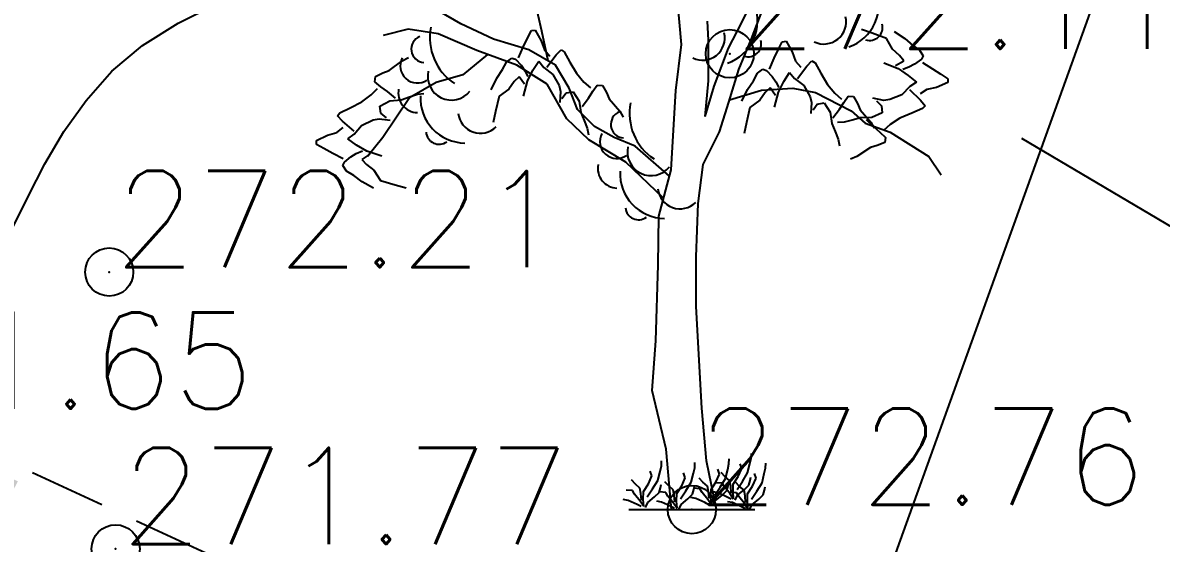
# Model space of a CAD drawing. Header units: millimetres. Extents: x 524954 to 526204, y 9523489 to 9524010.
# Drawn here: x 525414.21 to 525426.04, y 9523718.24 to 9523723.65 of the extents above; entities that cross this region are included whole.
import ezdxf

# ---------------------------------------------------------------- set-up
doc = ezdxf.new("R2010")
doc.units = ezdxf.units.MM
doc.header["$PDMODE"] = 32
doc.header["$PDSIZE"] = 0.5
doc.linetypes.add('ACAD_ISO12W100', pattern=[21, 12, -3, 0, -3, 0, -3])
doc.linetypes.add('CACHE2', pattern=[4.7625, 3.175, -1.5875])
for name, color, linetype in [('Arbre', 34, 'ACAD_ISO12W100'), ('Bord Fleuve', 4, 'ACAD_ISO12W100'), ('Caniveau', 5, 'CACHE2'), ('CN_02_00', 4, 'Continuous'), ("Route - Bretelle d'entrée - Textes - Arcs", 5, 'Continuous'), ('Route - Bretelle de sortie - Construction', 7, 'Continuous'), ('Talus', 2, 'Continuous'), ('TopoAlt', 3, 'Continuous'), ('TOPOJIS', 7, 'Continuous')]:
    doc.layers.add(name, color=color, linetype=linetype)
doc.styles.add('Cotation', font='arial.ttf')
doc.styles.add('Simplex 1.0', font='Simplex.shx', dxfattribs={"width": 0.99, "height": 1})
doc.dimstyles.new('BRAZZAVILLE', dxfattribs={"dimtxt": 0.15, "dimasz": 0.2, "dimexe": 0.5, "dimexo": 0.5, "dimgap": 0.5, "dimtad": 0, "dimzin": 0, "dimdsep": 46, "dimtxsty": 'Cotation', "dimsah": 1, "dimcen": 0.1, "dimse1": 1, "dimse2": 1, "dimclrd": 1, "dimclre": 256, "dimclrt": 1, "dimaunit": 2, "dimazin": 0, "dimtfac": 1, "dimtdec": 4, "dimtofl": 0, "dimtmove": 0, "dimatfit": 1, "dimfxl": 1, "dimtolj": 1, "dimtzin": 0, "dimlwd": 0, "dimlwe": 0, "dimarcsym": 0})

# ---------------------------------------------------------------- blocks, each defined once
blk = doc.blocks.new('TCPOINT M')
at = {"color": 0}
blk.add_point((0, 0), dxfattribs=at)
at = {"layer": 'TopoAlt', "style": 'Simplex 1.0', "width": 0.99}
blk.add_attdef('ALT', (0.15, 0.15), '', height=1, dxfattribs=at)
blk = doc.blocks.new('v088')
at = {"linetype": 'Continuous'}
for p, q in [((-0.107, 4.829), (-0.165, 5.487)), ((0.51, 5.041), (0.671, 5.368)), ((-1.559, 4.967), (-1.635, 5.301)), ((-2.4, 5.043), (-2.621, 5.169)), ((0.619, 4.888), (0.731, 5.176)), ((-2.946, 4.988), (-3.206, 4.92)), ((-2.634, 4.938), (-2.946, 4.988)), ((-2.061, 4.882), (-2.4, 5.043)), ((-1.492, 4.659), (-1.559, 4.967)), ((0.172, 4.872), (0.161, 5.071)), ((0.379, 4.79), (0.51, 5.041)), ((-2.233, 4.766), (-2.634, 4.938)), ((-1.692, 4.771), (-2.061, 4.882)), ((0.174, 4.45), (0.172, 4.872)), ((0.489, 4.568), (0.619, 4.888)), ((-1.819, 4.613), (-2.233, 4.766)), ((-1.415, 4.615), (-1.692, 4.771)), ((-0.166, 4.349), (-0.107, 4.829)), ((0.231, 4.395), (0.379, 4.79)), ((-2.123, 4.725), (-2.377, 4.514)), ((-1.504, 4.415), (-1.819, 4.613)), ((-1.273, 4.376), (-1.415, 4.615)), ((-2.377, 4.514), (-2.655, 4.434)), ((0.384, 4.23), (0.489, 4.568)), ((-2.655, 4.434), (-2.931, 4.273)), ((-1.298, 4.058), (-1.504, 4.415)), ((-1.188, 4.154), (-1.273, 4.376)), ((0.138, 4.082), (0.174, 4.45)), ((0.138, 4.082), (0.231, 4.395)), ((0.724, 4.355), (1.047, 4.375)), ((1.047, 4.375), (1.284, 4.33)), ((-2.931, 4.273), (-3.209, 3.863)), ((-0.217, 3.527), (-0.166, 4.349)), ((0.391, 4.253), (0.724, 4.355)), ((1.284, 4.33), (1.655, 4.138)), ((-1.01, 3.977), (-1.188, 4.154)), ((0.285, 3.923), (0.384, 4.23)), ((1.655, 4.138), (1.8, 4.011)), ((-1.069, 3.839), (-1.298, 4.058)), ((-0.808, 3.863), (-1.01, 3.977)), ((0.118, 3.584), (0.285, 3.923)), ((1.8, 4.011), (2.057, 3.917)), ((2.057, 3.917), (2.461, 3.664)), ((-3.209, 3.863), (-3.367, 3.667)), ((-0.685, 3.605), (-1.069, 3.839)), ((-0.589, 3.774), (-0.808, 3.863)), ((-0.234, 3.461), (-0.589, 3.774)), ((-0.294, 3.234), (-0.685, 3.605)), ((0.064, 3.179), (0.118, 3.584)), ((2.461, 3.664), (2.589, 3.474)), ((-0.344, 3.046), (-0.217, 3.527)), ((0.045, 2.625), (0.064, 3.179)), ((-0.352, 2.542), (-0.344, 3.046)), ((0.043, 2.109), (0.045, 2.625)), ((-0.373, 1.752), (-0.352, 2.542)), ((0.102, 1.053), (0.043, 2.109)), ((-0.412, 1.235), (-0.373, 1.752)), ((-0.268, 0.628), (-0.412, 1.235)), ((0.151, 0.506), (0.102, 1.053)), ((-0.213, 0), (-0.268, 0.628)), ((0.256, 0), (0.151, 0.506)), ((-0.654, 0), (0.654, 0))]:
    blk.add_line(p, q, dxfattribs=at)
at = {"color": 3, "linetype": 'Continuous'}
for p, q in [((-1.707, 4.895), (-1.667, 4.973)), ((-1.667, 4.973), (-1.628, 4.976)), ((-1.628, 4.976), (-1.564, 4.867)), ((1.872, 4.946), (1.762, 4.985)), ((-1.751, 4.8), (-1.707, 4.895)), ((-1.564, 4.867), (-1.531, 4.771)), ((0.899, 4.779), (0.939, 4.857)), ((0.939, 4.857), (0.978, 4.861)), ((0.978, 4.861), (1.042, 4.751)), ((2.022, 4.89), (1.872, 4.946)), ((2.083, 4.778), (2.022, 4.89)), ((2.099, 4.964), (2.211, 4.89)), ((2.211, 4.89), (2.293, 4.818)), ((-1.801, 4.689), (-1.751, 4.8)), ((-1.531, 4.771), (-1.475, 4.707)), ((-1.411, 4.72), (-1.359, 4.773)), ((-1.359, 4.773), (-1.327, 4.751)), ((-1.327, 4.751), (-1.268, 4.645)), ((0.855, 4.685), (0.899, 4.779)), ((1.042, 4.751), (1.075, 4.656)), ((2.157, 4.714), (2.083, 4.778)), ((2.293, 4.818), (2.365, 4.769)), ((2.365, 4.769), (2.4, 4.71)), ((-3.143, 4.557), (-3.01, 4.66)), ((-3.01, 4.66), (-2.944, 4.692)), ((-1.966, 4.567), (-1.926, 4.645)), ((-1.926, 4.645), (-1.871, 4.687)), ((-1.871, 4.687), (-1.833, 4.675)), ((-1.833, 4.675), (-1.774, 4.612)), ((-1.774, 4.612), (-1.736, 4.556)), ((-1.651, 4.561), (-1.591, 4.654)), ((-1.591, 4.654), (-1.539, 4.59)), ((-1.508, 4.592), (-1.411, 4.72)), ((-1.268, 4.645), (-1.199, 4.529)), ((0.805, 4.573), (0.855, 4.685)), ((1.075, 4.656), (1.131, 4.592)), ((1.195, 4.604), (1.247, 4.657)), ((1.247, 4.657), (1.279, 4.636)), ((1.279, 4.636), (1.338, 4.53)), ((1.992, 4.638), (2.142, 4.578)), ((2.113, 4.611), (2.199, 4.658)), ((2.199, 4.658), (2.157, 4.714)), ((2.313, 4.623), (2.253, 4.592)), ((2.383, 4.674), (2.313, 4.623)), ((2.4, 4.71), (2.383, 4.674)), ((2.393, 4.64), (2.497, 4.577)), ((-3.291, 4.441), (-3.287, 4.496)), ((-3.287, 4.496), (-3.21, 4.533)), ((-3.21, 4.533), (-3.143, 4.557)), ((-2.027, 4.477), (-1.966, 4.567)), ((-1.795, 4.494), (-1.845, 4.445)), ((-1.737, 4.415), (-1.795, 4.494)), ((-1.736, 4.556), (-1.705, 4.495)), ((-1.708, 4.448), (-1.651, 4.561)), ((-1.539, 4.59), (-1.443, 4.518)), ((-1.443, 4.518), (-1.378, 4.401)), ((-1.199, 4.529), (-1.123, 4.438)), ((0.64, 4.452), (0.68, 4.53)), ((0.68, 4.53), (0.735, 4.572)), ((0.735, 4.572), (0.773, 4.559)), ((0.773, 4.559), (0.832, 4.496)), ((0.832, 4.496), (0.87, 4.441)), ((0.955, 4.445), (1.015, 4.539)), ((1.015, 4.539), (1.067, 4.474)), ((1.098, 4.476), (1.195, 4.604)), ((1.338, 4.53), (1.407, 4.414)), ((2.142, 4.578), (2.247, 4.507)), ((2.253, 4.592), (2.189, 4.569)), ((2.247, 4.507), (2.332, 4.436)), ((2.497, 4.577), (2.585, 4.521)), ((2.585, 4.521), (2.658, 4.472)), ((-3.23, 4.39), (-3.291, 4.441)), ((-3.162, 4.341), (-3.23, 4.39)), ((-2.086, 4.357), (-2.027, 4.477)), ((-1.845, 4.445), (-1.9, 4.365)), ((-1.749, 4.291), (-1.708, 4.448)), ((-1.378, 4.401), (-1.363, 4.341)), ((-1.123, 4.438), (-1.052, 4.377)), ((-1.03, 4.342), (-0.984, 4.405)), ((-0.984, 4.405), (-0.928, 4.404)), ((-0.928, 4.404), (-0.887, 4.33)), ((0.579, 4.362), (0.64, 4.452)), ((0.811, 4.379), (0.761, 4.33)), ((0.869, 4.3), (0.811, 4.379)), ((0.87, 4.441), (0.901, 4.38)), ((0.898, 4.333), (0.955, 4.445)), ((1.067, 4.474), (1.163, 4.402)), ((1.163, 4.402), (1.228, 4.286)), ((1.407, 4.414), (1.483, 4.322)), ((2.262, 4.393), (2.179, 4.306)), ((2.332, 4.436), (2.262, 4.393)), ((2.54, 4.383), (2.441, 4.361)), ((2.656, 4.433), (2.54, 4.383)), ((2.658, 4.472), (2.656, 4.433)), ((-3.427, 4.233), (-3.331, 4.304)), ((-3.331, 4.304), (-3.266, 4.37)), ((-3.079, 4.271), (-3.162, 4.341)), ((-3.019, 4.255), (-2.933, 4.286)), ((-2.933, 4.286), (-2.851, 4.312)), ((-2.851, 4.312), (-2.783, 4.321)), ((-2.003, 4.29), (-2.04, 4.134)), ((-1.9, 4.365), (-2.003, 4.29)), ((-1.363, 4.341), (-1.372, 4.226)), ((-1.349, 4.266), (-1.305, 4.325)), ((-1.305, 4.325), (-1.233, 4.338)), ((-1.233, 4.338), (-1.171, 4.241)), ((-1.141, 4.184), (-1.075, 4.271)), ((-1.075, 4.271), (-1.03, 4.342)), ((-0.887, 4.33), (-0.859, 4.265)), ((-0.859, 4.265), (-0.748, 4.137)), ((0.52, 4.241), (0.579, 4.362)), ((0.761, 4.33), (0.706, 4.249)), ((0.857, 4.176), (0.898, 4.333)), ((1.228, 4.286), (1.243, 4.226)), ((1.483, 4.322), (1.554, 4.261)), ((1.576, 4.226), (1.623, 4.29)), ((1.623, 4.29), (1.678, 4.289)), ((1.678, 4.289), (1.719, 4.214)), ((1.994, 4.248), (1.88, 4.272)), ((2.055, 4.256), (1.994, 4.248)), ((2.179, 4.306), (2.055, 4.256)), ((2.26, 4.362), (2.375, 4.249)), ((2.441, 4.361), (2.371, 4.315)), ((-3.656, 4.117), (-3.547, 4.171)), ((-3.547, 4.171), (-3.427, 4.233)), ((-3.239, 4.188), (-3.137, 4.244)), ((-3.229, 4.115), (-3.239, 4.188)), ((-3.137, 4.244), (-3.019, 4.255)), ((-1.171, 4.241), (-1.153, 4.123)), ((0.603, 4.175), (0.566, 4.019)), ((0.706, 4.249), (0.603, 4.175)), ((1.243, 4.226), (1.234, 4.11)), ((1.258, 4.15), (1.301, 4.209)), ((1.301, 4.209), (1.373, 4.223)), ((1.373, 4.223), (1.435, 4.125)), ((1.465, 4.068), (1.531, 4.155)), ((1.531, 4.155), (1.576, 4.226)), ((1.719, 4.214), (1.747, 4.149)), ((1.747, 4.149), (1.858, 4.021)), ((1.917, 4.244), (1.97, 4.193)), ((1.97, 4.193), (1.975, 4.12)), ((2.396, 4.162), (2.283, 4.116)), ((2.375, 4.249), (2.421, 4.191)), ((2.421, 4.191), (2.396, 4.162)), ((-3.679, 4.087), (-3.656, 4.117)), ((-3.629, 4.032), (-3.679, 4.087)), ((-3.507, 3.927), (-3.629, 4.032)), ((-3.43, 3.988), (-3.309, 4.046)), ((-3.309, 4.046), (-3.249, 4.058)), ((-3.249, 4.058), (-3.134, 4.042)), ((-3.172, 4.068), (-3.229, 4.115)), ((-2.04, 4.134), (-2.065, 4.02)), ((-1.153, 4.123), (-1.118, 4.039)), ((-1.118, 4.039), (-1.087, 3.959)), ((-0.748, 4.137), (-0.713, 4.073)), ((1.435, 4.125), (1.453, 4.007)), ((1.58, 4.022), (1.511, 4.017)), ((1.664, 4.043), (1.58, 4.022)), ((1.751, 4.067), (1.664, 4.043)), ((1.87, 4.071), (1.751, 4.067)), ((1.81, 4.048), (1.888, 3.972)), ((1.858, 4.021), (1.893, 3.958)), ((1.975, 4.12), (1.87, 4.071)), ((2.16, 4.062), (2.059, 3.998)), ((2.283, 4.116), (2.16, 4.062)), ((-3.785, 3.887), (-3.688, 3.915)), ((-3.688, 3.915), (-3.621, 3.967)), ((-3.507, 3.896), (-3.43, 3.988)), ((-1.087, 3.959), (-1.074, 3.891)), ((0.566, 4.019), (0.541, 3.904)), ((1.453, 4.007), (1.488, 3.924)), ((1.488, 3.924), (1.519, 3.844)), ((1.888, 3.972), (1.953, 3.918)), ((1.953, 3.918), (2.01, 3.864)), ((2.059, 3.998), (1.99, 3.936)), ((-3.898, 3.83), (-3.785, 3.887)), ((-3.897, 3.791), (-3.898, 3.83)), ((-3.821, 3.747), (-3.897, 3.791)), ((-3.574, 3.849), (-3.507, 3.896)), ((-3.484, 3.783), (-3.574, 3.849)), ((-3.375, 3.72), (-3.484, 3.783)), ((1.519, 3.844), (1.532, 3.776)), ((2.002, 3.81), (1.923, 3.778)), ((2.01, 3.864), (2.002, 3.81)), ((-3.729, 3.697), (-3.821, 3.747)), ((-3.621, 3.641), (-3.729, 3.697)), ((-3.542, 3.663), (-3.485, 3.698)), ((-3.485, 3.698), (-3.422, 3.725)), ((-3.344, 3.689), (-3.426, 3.635)), ((-3.221, 3.67), (-3.375, 3.72)), ((1.855, 3.758), (1.714, 3.664)), ((1.923, 3.778), (1.855, 3.758)), ((-3.623, 3.571), (-3.609, 3.608)), ((-3.585, 3.514), (-3.623, 3.571)), ((-3.609, 3.608), (-3.542, 3.663)), ((-3.426, 3.635), (-3.38, 3.583)), ((-3.38, 3.583), (-3.303, 3.524)), ((1.714, 3.664), (1.647, 3.637)), ((-3.509, 3.469), (-3.585, 3.514)), ((-3.423, 3.403), (-3.509, 3.469)), ((-3.303, 3.524), (-3.234, 3.416)), ((-3.306, 3.337), (-3.423, 3.403)), ((-3.234, 3.416), (-3.081, 3.37)), ((-3.081, 3.37), (-2.968, 3.339)), ((-0.317, 0.454), (-0.315, 0.507)), ((0.029, 0.435), (0.031, 0.488)), ((0.373, 0.416), (0.385, 0.474)), ((0.385, 0.474), (0.387, 0.526)), ((0.517, 0.426), (0.5, 0.476)), ((0.579, 0.38), (0.603, 0.474)), ((0.603, 0.474), (0.615, 0.531)), ((0.615, 0.531), (0.618, 0.584)), ((0.765, 0.43), (0.767, 0.483)), ((-0.416, 0.349), (-0.433, 0.399)), ((-0.353, 0.303), (-0.329, 0.397)), ((-0.329, 0.397), (-0.317, 0.454)), ((-0.07, 0.329), (-0.087, 0.38)), ((-0.007, 0.284), (0.017, 0.377)), ((0.017, 0.377), (0.029, 0.435)), ((0.25, 0.286), (0.286, 0.368)), ((0.286, 0.368), (0.269, 0.418)), ((0.346, 0.341), (0.305, 0.385)), ((0.349, 0.322), (0.373, 0.416)), ((0.481, 0.344), (0.517, 0.426)), ((0.524, 0.291), (0.579, 0.38)), ((0.666, 0.325), (0.649, 0.375)), ((0.728, 0.279), (0.752, 0.373)), ((0.752, 0.373), (0.765, 0.43)), ((-0.587, 0.264), (-0.627, 0.308)), ((-0.541, 0.224), (-0.587, 0.264)), ((-0.502, 0.188), (-0.452, 0.267)), ((-0.452, 0.267), (-0.416, 0.349)), ((-0.409, 0.214), (-0.353, 0.303)), ((-0.327, 0.226), (-0.32, 0.26)), ((-0.24, 0.245), (-0.281, 0.288)), ((-0.195, 0.204), (-0.24, 0.245)), ((-0.156, 0.168), (-0.106, 0.248)), ((-0.106, 0.248), (-0.07, 0.329)), ((-0.063, 0.195), (-0.007, 0.284)), ((0.019, 0.207), (0.026, 0.24)), ((0.115, 0.284), (0.075, 0.327)), ((0.161, 0.243), (0.115, 0.284)), ((0.173, 0.185), (0.161, 0.243)), ((0.2, 0.207), (0.25, 0.286)), ((0.315, 0.274), (0.25, 0.279)), ((0.293, 0.233), (0.349, 0.322)), ((0.337, 0.236), (0.315, 0.274)), ((0.392, 0.301), (0.346, 0.341)), ((0.361, 0.197), (0.375, 0.245)), ((0.375, 0.245), (0.382, 0.279)), ((0.404, 0.243), (0.392, 0.301)), ((0.409, 0.175), (0.404, 0.243)), ((0.428, 0.183), (0.43, 0.264)), ((0.43, 0.264), (0.481, 0.344)), ((0.495, 0.24), (0.454, 0.284)), ((0.469, 0.209), (0.524, 0.291)), ((0.541, 0.2), (0.495, 0.24)), ((0.546, 0.209), (0.591, 0.255)), ((0.579, 0.163), (0.63, 0.243)), ((0.591, 0.255), (0.606, 0.303)), ((0.606, 0.303), (0.613, 0.337)), ((0.63, 0.243), (0.666, 0.325)), ((0.673, 0.19), (0.728, 0.279)), ((-0.618, 0.197), (-0.683, 0.202)), ((-0.596, 0.159), (-0.618, 0.197)), ((-0.536, 0.087), (-0.596, 0.159)), ((-0.529, 0.166), (-0.541, 0.224)), ((-0.524, 0.099), (-0.529, 0.166)), ((-0.505, 0.106), (-0.502, 0.188)), ((-0.464, 0.132), (-0.409, 0.214)), ((-0.459, 0.072), (-0.387, 0.132)), ((-0.387, 0.132), (-0.341, 0.178)), ((-0.341, 0.178), (-0.327, 0.226)), ((-0.272, 0.178), (-0.337, 0.183)), ((-0.25, 0.139), (-0.272, 0.178)), ((-0.19, 0.067), (-0.25, 0.139)), ((-0.183, 0.147), (-0.195, 0.204)), ((-0.178, 0.079), (-0.183, 0.147)), ((-0.159, 0.087), (-0.156, 0.168)), ((-0.118, 0.113), (-0.063, 0.195)), ((-0.041, 0.113), (0.005, 0.159)), ((0.041, 0.115), (-0.01, 0.125)), ((0.005, 0.159), (0.019, 0.207)), ((0.084, 0.216), (0.019, 0.221)), ((0.106, 0.178), (0.084, 0.216)), ((0.166, 0.106), (0.106, 0.178)), ((0.178, 0.118), (0.173, 0.185)), ((0.197, 0.125), (0.2, 0.207)), ((0.202, 0.055), (0.197, 0.125)), ((0.272, 0.173), (0.221, 0.183)), ((0.238, 0.151), (0.293, 0.233)), ((0.243, 0.091), (0.315, 0.151)), ((0.365, 0.13), (0.272, 0.173)), ((0.315, 0.151), (0.361, 0.197)), ((0.397, 0.163), (0.337, 0.236)), ((0.406, 0.108), (0.365, 0.13)), ((0.433, 0.108), (0.397, 0.163)), ((0.464, 0.173), (0.399, 0.178)), ((0.433, 0.113), (0.428, 0.183)), ((0.45, 0.099), (0.474, 0.149)), ((0.486, 0.135), (0.464, 0.173)), ((0.474, 0.149), (0.546, 0.209)), ((0.546, 0.063), (0.486, 0.135)), ((0.553, 0.142), (0.541, 0.2)), ((0.558, 0.075), (0.553, 0.142)), ((0.577, 0.082), (0.579, 0.163)), ((0.618, 0.108), (0.673, 0.19)), ((0.695, 0.108), (0.74, 0.154)), ((0.74, 0.154), (0.755, 0.202)), ((0.755, 0.202), (0.762, 0.236)), ((-0.661, 0.096), (-0.712, 0.106)), ((-0.567, 0.053), (-0.661, 0.096)), ((-0.527, 0.031), (-0.567, 0.053)), ((-0.5, 0.031), (-0.536, 0.087)), ((-0.5, 0.036), (-0.505, 0.106)), ((-0.483, 0.022), (-0.459, 0.072)), ((-0.315, 0.077), (-0.365, 0.087)), ((-0.221, 0.034), (-0.315, 0.077)), ((-0.18, 0.012), (-0.221, 0.034)), ((-0.154, 0.012), (-0.19, 0.067)), ((-0.154, 0.017), (-0.159, 0.087)), ((-0.137, 0.002), (-0.113, 0.053)), ((-0.113, 0.053), (-0.041, 0.113)), ((0.135, 0.072), (0.041, 0.115)), ((0.175, 0.05), (0.135, 0.072)), ((0.202, 0.05), (0.166, 0.106)), ((0.219, 0.041), (0.243, 0.091)), ((0.421, 0.072), (0.37, 0.082)), ((0.514, 0.029), (0.421, 0.072)), ((0.555, 0.007), (0.514, 0.029)), ((0.582, 0.007), (0.546, 0.063)), ((0.582, 0.012), (0.577, 0.082)), ((0.599, -0.002), (0.623, 0.048)), ((0.623, 0.048), (0.695, 0.108))]:
    blk.add_line(p, q, dxfattribs=at)
for centre, major_axis, start_param, end_param in [((1.475, 5.243), (0.33, 0.33), 4.265936, 5.872819), ((0.215, 5.075), (-0.33, 0.33), 2.69514, 4.302022), ((1.37, 5.065), (-0.164, 0.164), 1.908121, 4.146545), ((-2.155, 4.896), (-0.4, 0.4), 0.587708, 1.773422), ((1.844, 5.006), (-0.0964, 0.0964), 2.051824, 4.174223), ((-2.774, 4.781), (-0.099, 0.099), -0.421529, 2.292047), ((0.11, 4.897), (-0.164, 0.164), 1.908121, 4.146545), ((0.584, 4.837), (0.0964, 0.0964), 3.62262, 5.745019), ((-2.851, 4.605), (-0.125, 0.125), 0.293965, 2.957824), ((-2.497, 4.497), (0.174, 0.174), 2.133893, 4.816631), ((-2.844, 4.326), (-0.145, 0.145), 0.590553, 2.325666), ((-2.352, 4.272), (0.33, 0.33), 2.307735, 3.914618), ((-0.082, 4.112), (0.4, 0.4), 2.158504, 3.344219), ((-2.195, 4.138), (0.164, 0.164), 2.463212, 4.701636), ((-0.702, 3.998), (0.099, 0.099), 1.149268, 3.862844), ((-2.625, 3.929), (0.0964, 0.0964), 2.435534, 4.557933), ((-0.779, 3.821), (0.125, 0.125), 1.864761, 4.52862), ((-0.424, 3.713), (0.174, 0.174), 2.133893, 4.816631), ((-0.772, 3.542), (-0.145, 0.145), 0.590553, 2.325666), ((-0.28, 3.489), (0.33, 0.33), 2.307735, 3.914618), ((-0.123, 3.354), (0.164, 0.164), 2.463212, 4.701636), ((-0.553, 3.145), (0.0964, 0.0964), 2.435534, 4.557933)]:
    blk.add_ellipse(centre, major_axis=major_axis, ratio=1, start_param=start_param, end_param=end_param, dxfattribs=at)
blk = doc.blocks.new('*D61')
at = {"layer": 'Defpoints', "color": 0, "transparency": 16777216}
for p in [(525446.579, 9523699.692), (525365.743, 9523685.911), (525427.473, 9523657.774)]:
    blk.add_point(p, dxfattribs=at)
at = {"layer": 'Route - Bretelle de sortie - Construction', "color": 1, "lineweight": 0, "transparency": 16777216}
for p, q in [((525365.951, 9523686.366), (525385.057, 9523728.283)), ((525387.579, 9523726.584), (525399.8, 9523721.013)), ((525443.849, 9523700.936), (525431.628, 9523706.506)), ((525427.68, 9523658.229), (525446.786, 9523700.147))]:
    blk.add_line(p, q, dxfattribs=at)
at = {"layer": 'Route - Bretelle de sortie - Construction', "color": 1, "transparency": 16777216}
for points in [[(525387.786, 9523727.039), (525387.372, 9523726.129), (525384.849, 9523727.828)], [(525444.056, 9523701.391), (525443.642, 9523700.481), (525446.579, 9523699.692)]]:
    blk.add_solid(points, dxfattribs=at)
at = {"layer": 'Route - Bretelle de sortie - Construction', "color": 1, "transparency": 16777216, "insert": (525415.714, 9523713.76), "char_height": 3, "attachment_point": 5, "rotation": 335.4966, "style": 'Cotation'}
blk.add_mtext("\\A1;Zone d'acélération\\P70.00 m", dxfattribs=at)

msp = doc.modelspace()

# ---------------------------------------------------------------- hatches: boundary and pattern name
at = {"layer": 'Bord Fleuve', "ltscale": 0.5}
h = msp.add_hatch(dxfattribs=at)
h.set_pattern_fill('ANSI33', color=135, scale=2, angle=15, style=0)
edge = h.paths.add_edge_path()
edge.add_line((525439.351, 9523820.38), (525429.428, 9523796.02))
edge.add_line((525429.428, 9523796.02), (525428.884, 9523788.101))
edge.add_line((525428.884, 9523788.101), (525428.353, 9523783.613))
edge.add_line((525428.353, 9523783.613), (525432.345, 9523771.044))
edge.add_line((525432.345, 9523771.044), (525425.155, 9523761.396))
edge.add_line((525425.155, 9523761.396), (525425.603, 9523757.857))
edge.add_line((525425.603, 9523757.857), (525425.392, 9523752.767))
edge.add_line((525425.392, 9523752.767), (525425.531, 9523737.269))
edge.add_line((525425.531, 9523737.269), (525420.173, 9523734.242))
edge.add_line((525420.173, 9523734.242), (525409.231, 9523730.837))
edge.add_line((525409.231, 9523730.837), (525403.15, 9523725.262))
edge.add_line((525403.15, 9523725.262), (525399.312, 9523719.279))
edge.add_line((525399.312, 9523719.279), (525398.471, 9523717.204))
edge.add_line((525398.471, 9523717.204), (525387.323, 9523716.767))
edge.add_line((525387.323, 9523716.767), (525379.743, 9523715.417))
edge.add_line((525439.351, 9523820.38), (525412.029, 9523831.392))
edge.add_line((525412.029, 9523831.392), (525397.674, 9523844.829))
edge.add_line((525397.674, 9523844.829), (525370.042, 9523852.892))
edge.add_line((525370.042, 9523852.892), (525354.138, 9523871.224))
edge.add_line((525335.046, 9523740.934), (525335.464, 9523745.788))
edge.add_line((525335.464, 9523745.788), (525334.824, 9523749.483))
edge.add_line((525334.824, 9523749.483), (525332.978, 9523755.879))
edge.add_line((525332.978, 9523755.879), (525332.09, 9523761.937))
edge.add_line((525332.09, 9523761.937), (525333.482, 9523768.659))
edge.add_line((525333.482, 9523768.659), (525335.755, 9523783.426))
edge.add_line((525335.755, 9523783.426), (525345.567, 9523814.167))
edge.add_line((525345.567, 9523814.167), (525355.202, 9523841.723))
edge.add_line((525355.202, 9523841.723), (525358.159, 9523858.254))
edge.add_line((525358.159, 9523858.254), (525357.891, 9523860.435))
edge.add_line((525357.891, 9523860.435), (525354.138, 9523871.224))
edge.add_line((525335.072, 9523740.932), (525368.644, 9523722.072))
edge.add_line((525368.644, 9523722.072), (525369.749, 9523720.981))
edge.add_line((525369.749, 9523720.981), (525379.743, 9523715.417))

# ---------------------------------------------------------------- linework, layer by layer
at = {"layer": 'Caniveau', "ltscale": 0.25, "flags": 128}
msp.add_lwpolyline([(525399.312, 9523719.279), (525401.378, 9523718.265), (525411.902, 9523719.59), (525412.827, 9523719.669), (525425.042, 9523714.005), (525427.205, 9523711.212), (525431.084, 9523706.232), (525436.322, 9523699.997), (525436.838, 9523699.446), (525438.528, 9523698.693), (525441.418, 9523697.459)], dxfattribs=at)
at = {"layer": 'CN_02_00', "elevation": 272, "flags": 128}
msp.add_lwpolyline([(525414.109, 9523721.514), (525414.269, 9523721.843), (525414.444, 9523722.181), (525414.642, 9523722.517), (525414.871, 9523722.841), (525415.14, 9523723.143), (525415.458, 9523723.412), (525415.828, 9523723.644), (525416.241, 9523723.846)], dxfattribs=at)
at = {"layer": "Route - Bretelle d'entrée - Textes - Arcs"}
msp.add_line((525404.468, 9523665.808), (525428.148, 9523731.681), dxfattribs=at)
at = {"layer": 'Talus'}
msp.add_line((525428.892, 9523719.901), (525424.587, 9523722.444), dxfattribs=at)

# ---------------------------------------------------------------- block references
at = {"layer": 'Arbre'}
msp.add_blockref('v088', (525421.162, 9523718.593), dxfattribs=at)
at = {"layer": 'TOPOJIS'}
ref = msp.add_blockref('TCPOINT M', (525421.555, 9523723.325, 272.11), dxfattribs=at)
ref.add_attrib('ALT', '272.11', (525421.605, 9523723.375, 272.11), dxfattribs={"layer": 'TopoAlt', "height": 1, "style": 'Simplex 1.0', "width": 0.99})
ref = msp.add_blockref('TCPOINT M', (525415.112, 9523721.059, 272.21), dxfattribs=at)
ref.add_attrib('ALT', '272.21', (525415.162, 9523721.109, 272.21), dxfattribs={"layer": 'TopoAlt', "height": 1, "style": 'Simplex 1.0', "width": 0.99})
ref = msp.add_blockref('TCPOINT M', (525411.902, 9523719.59, 271.65), dxfattribs=at)
ref.add_attrib('ALT', '271.65', (525411.952, 9523719.64, 271.65), dxfattribs={"layer": 'TopoAlt', "height": 1, "style": 'Simplex 1.0', "width": 0.99})
ref = msp.add_blockref('TCPOINT M', (525421.162, 9523718.593, 272.76), dxfattribs=at)
ref.add_attrib('ALT', '272.76', (525421.212, 9523718.643, 272.76), dxfattribs={"layer": 'TopoAlt', "height": 1, "style": 'Simplex 1.0', "width": 0.99})
ref = msp.add_blockref('TCPOINT M', (525415.178, 9523718.185, 271.77), dxfattribs=at)
ref.add_attrib('ALT', '271.77', (525415.228, 9523718.235, 271.77), dxfattribs={"layer": 'TopoAlt', "height": 1, "style": 'Simplex 1.0', "width": 0.99})

# ---------------------------------------------------------------- dimensions: what is measured, and where the dimension line sits
at = {"layer": 'Route - Bretelle de sortie - Construction'}
dim = msp.add_aligned_dim(p1=(525365.743, 9523685.911), p2=(525427.473, 9523657.774), distance=46.066, text="Zone d'acélération\\P70.00 m", dimstyle='BRAZZAVILLE', override={"dimtxt": 3, "dimasz": 3, "dimse1": 0, "dimse2": 0, "dimclre": 1}, dxfattribs=at)
dim.commit()
dim.dimension.update_dxf_attribs({"geometry": '*D61', "text_midpoint": (525415.714, 9523713.76)})

doc.saveas('drawing.dxf')
